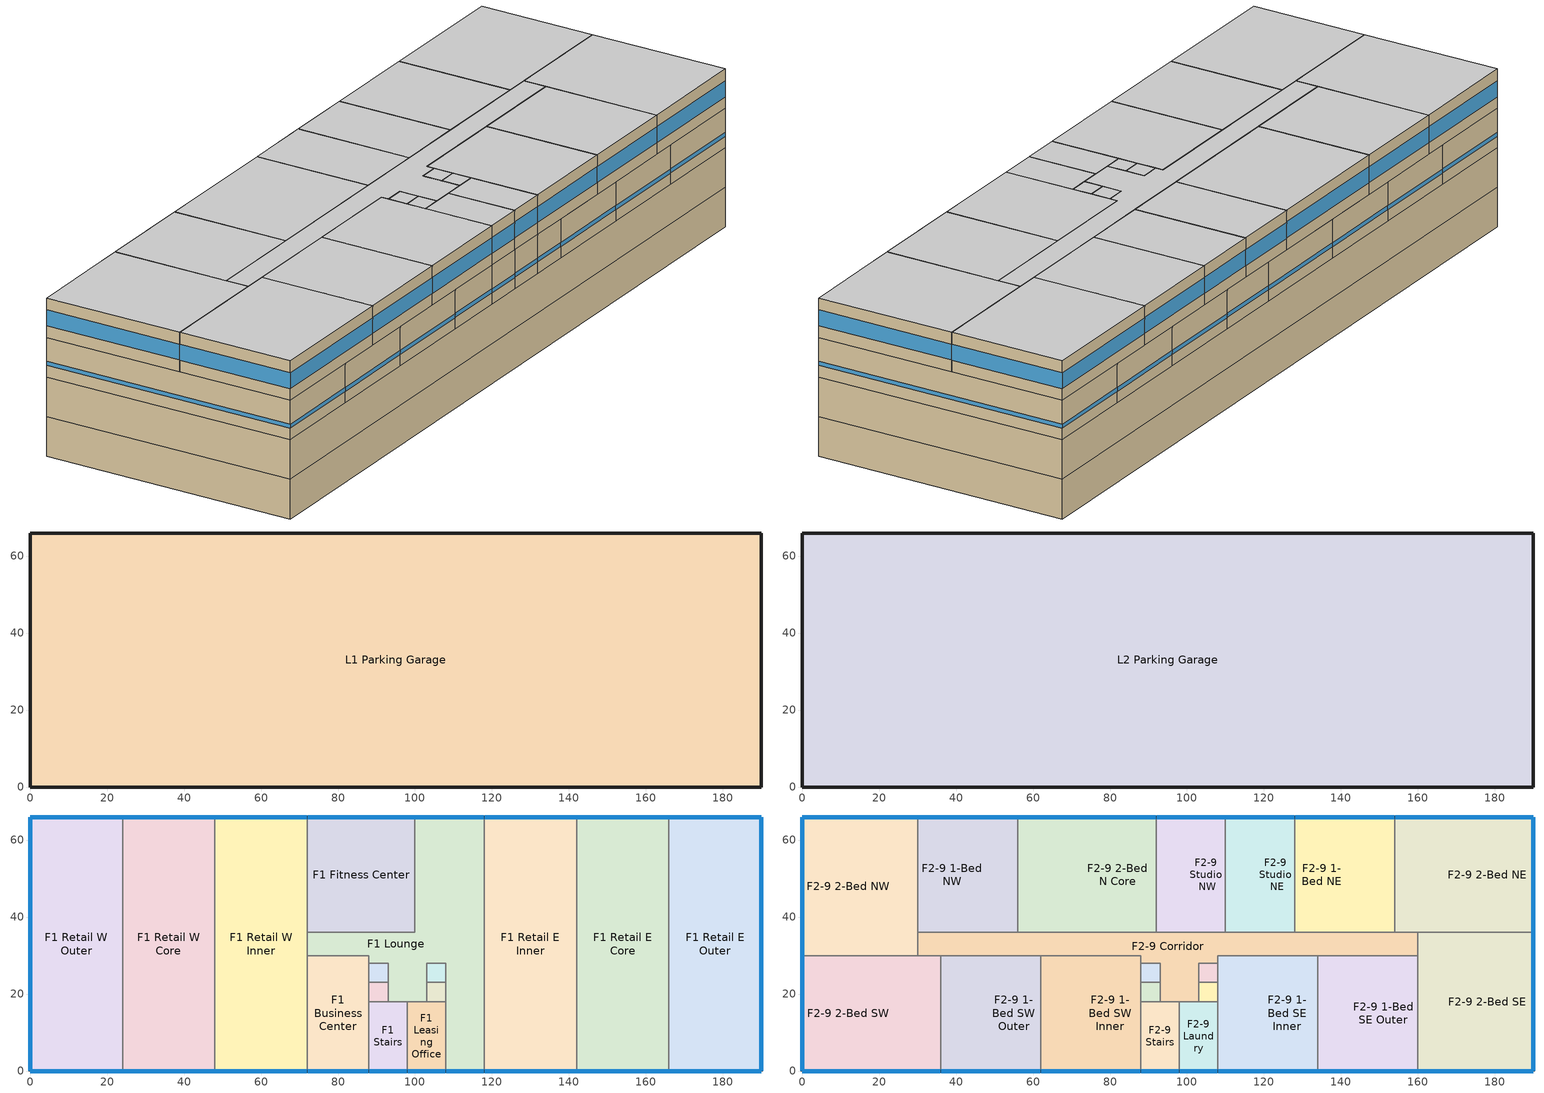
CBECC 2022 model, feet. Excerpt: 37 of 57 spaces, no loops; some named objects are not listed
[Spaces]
L1 Parking Garage
 floor ground (SlabOnOrBelowGrade): 190,66 190,0 0,0 0,66 z-20
 wall ground (BelowGradeWall): 190,0 190,66 0,66 0,0 190,0 z-20:-10
L2 Parking Garage
 floor to L1 Parking Garage (ParkingGarageInteriorFloor): 190,66 190,0 0,0 0,66 z-10
 wall ground (BelowGradeWall): 0,0 190,0 190,66 0,66 0,0 z-10:0
F1 Business Center
 floor to L2 Parking Garage (OtherFloor): 88,30 88,0 72,0 72,30 z0
 wall outside (NonResMetalFramedWall): 72,0 88,0 z0:10
 wall to F1 Lounge (MetalFrameWallInterior): 88,28 88,30 72,30 z0:10
 wall to F1 Elevator NW (MetalFrameWallInterior): 88,23 88,28 z0:10
 wall to F1 Elevator SW (MetalFrameWallInterior): 88,18 88,23 z0:10
 wall to F1 Stairs (MetalFrameWallInterior): 88,0 88,18 z0:10
 wall to F1 Retail W Inner (MetalFrameWallInterior): 72,30 72,0 z0:10
 window (Nonres Fixed Window): 72.08,0 87.92,0 z3:4.01
F1 Lounge
 floor to L2 Parking Garage (OtherFloor): 118,66 118,0 108,0 108,28 103,28 103,18 93,18 93,28 88,28 88,30 72,30 72,36 100,36 100,66 z0
 wall outside (NonResMetalFramedWall): 108,0 118,0 / 118,66 100,66 z0:10
 wall to F1 Elevator NE (MetalFrameWallInterior): 103,23 103,28 108,28 108,23 z0:10
 wall to F1 Elevator NW (MetalFrameWallInterior): 88,28 93,28 93,23 z0:10
 wall to F1 Elevator SE (MetalFrameWallInterior): 103,18 103,23 / 108,23 108,18 z0:10
 wall to F1 Elevator SW (MetalFrameWallInterior): 93,23 93,18 z0:10
 wall to F1 Fitness Center (MetalFrameWallInterior): 100,66 100,36 72,36 z0:10
 wall to F1 Leasing Office (MetalFrameWallInterior): 98,18 103,18 / 108,18 108,0 z0:10
 wall to F1 Stairs (MetalFrameWallInterior): 93,18 98,18 z0:10
 wall to F1 Retail W Inner (MetalFrameWallInterior): 72,36 72,30 z0:10
 wall to F1 Retail E Inner (MetalFrameWallInterior): 118,0 118,66 z0:10
 window (Nonres Fixed Window): 108.08,0 117.92,0 z3:4.02; 117.92,66 100.08,66 z3:4.01
F1 Elevator NW
 floor to L2 Parking Garage (OtherFloor): 93,28 93,23 88,23 88,28 z0
 wall to F1 Elevator SW (MetalFrameWallInterior): 88,23 93,23 z0:10
F1 Elevator SW
 floor to L2 Parking Garage (OtherFloor): 93,23 93,18 88,18 88,23 z0
 wall to F1 Stairs (MetalFrameWallInterior): 88,18 93,18 z0:10
F1 Stairs
 floor to L2 Parking Garage (OtherFloor): 98,18 98,0 88,0 88,18 z0
 wall outside (NonResMetalFramedWall): 88,0 98,0 z0:10
 wall to F1 Leasing Office (MetalFrameWallInterior): 98,0 98,18 z0:10
 window (Nonres Fixed Window): 88.08,0 97.92,0 z3:4.02
F1 Retail W Inner
 floor to L2 Parking Garage (OtherFloor): 72,66 72,0 48,0 48,66 z0
 wall outside (NonResMetalFramedWall): 72,66 48,66 / 48,0 72,0 z0:10
 wall to F1 Fitness Center (MetalFrameWallInterior): 72,36 72,66 z0:10
 wall to F1 Retail W Core (MetalFrameWallInterior): 48,66 48,0 z0:10
 window (Nonres Fixed Window): 71.92,66 48.08,66 / 48.08,0 71.92,0 z3:4.01
F1 Elevator NE
 floor to L2 Parking Garage (OtherFloor): 108,28 108,23 103,23 103,28 z0
 wall to F1 Elevator SE (MetalFrameWallInterior): 103,23 108,23 z0:10
F1 Elevator SE
 floor to L2 Parking Garage (OtherFloor): 108,23 108,18 103,18 103,23 z0
 wall to F1 Leasing Office (MetalFrameWallInterior): 103,18 108,18 z0:10
F1 Leasing Office
 floor to L2 Parking Garage (OtherFloor): 108,18 108,0 98,0 98,18 z0
 wall outside (NonResMetalFramedWall): 98,0 108,0 z0:10
 window (Nonres Fixed Window): 98.08,0 107.92,0 z3:4.02
F1 Fitness Center
 floor to L2 Parking Garage (OtherFloor): 100,66 100,36 72,36 72,66 z0
 wall outside (NonResMetalFramedWall): 100,66 72,66 z0:10
 window (Nonres Fixed Window): 99.92,66 72.08,66 z3:4.01
F1 Retail E Inner
 floor to L2 Parking Garage (OtherFloor): 142,66 142,0 118,0 118,66 z0
 wall outside (NonResMetalFramedWall): 142,66 118,66 / 118,0 142,0 z0:10
 wall to F1 Retail E Core (MetalFrameWallInterior): 142,0 142,66 z0:10
 window (Nonres Fixed Window): 141.92,66 118.08,66 / 118.08,0 141.92,0 z3:4.01
F1 Retail E Core
 floor to L2 Parking Garage (OtherFloor): 166,66 166,0 142,0 142,66 z0
 wall outside (NonResMetalFramedWall): 166,66 142,66 / 142,0 166,0 z0:10
 wall to F1 Retail E Outer (MetalFrameWallInterior): 166,0 166,66 z0:10
 window (Nonres Fixed Window): 165.92,66 142.08,66 / 142.08,0 165.92,0 z3:4.01
F1 Retail E Outer
 floor to L2 Parking Garage (OtherFloor): 190,66 190,0 166,0 166,66 z0
 wall outside (NonResMetalFramedWall): 166,0 190,0 190,66 166,66 z0:10
 window (Nonres Fixed Window): 189.92,66 166.08,66 / 166.08,0 189.92,0 z3:4.01; 190,0.08 190,65.92 z3:4
F1 Retail W Core
 floor to L2 Parking Garage (OtherFloor): 48,66 48,0 24,0 24,66 z0
 wall outside (NonResMetalFramedWall): 48,66 24,66 / 24,0 48,0 z0:10
 wall to F1 Retail W Outer (MetalFrameWallInterior): 24,66 24,0 z0:10
 window (Nonres Fixed Window): 47.92,66 24.08,66 / 24.08,0 47.92,0 z3:4.01
F1 Retail W Outer
 floor to L2 Parking Garage (OtherFloor): 24,66 24,0 0,0 0,66 z0
 wall outside (NonResMetalFramedWall): 24,66 0,66 0,0 24,0 z0:10
 window (Nonres Fixed Window): 0,65.92 0,0.08 z3:4; 23.92,66 0.08,66 / 0.08,0 23.92,0 z3:4.01
F2-9 1-Bed NE
 floor inside (TypicalFloorInterior): 154,66 154,36 142,36 142,66 z10; 142,66 142,36 128,36 128,66 z10
 wall outside (ResMetalFramedWall): 154,66 128,66 z10:20
 wall to F2-9 Studio NE (MetalFrameWallInterior): 128,66 128,36 z10:20
 wall to F2-9 2-Bed NE (MetalFrameWallInterior): 154,36 154,66 z10:20
 wall to F2-9 Corridor (MetalFrameWallInterior): 128,36 154,36 z10:20
 window (Res Fixed Window): 153.92,66 128.08,66 z13:17.03
 ceiling inside (IntCeiling): 154,36 154,66 128,66 128,36 z20
F2-9 Studio NE
 floor inside (TypicalFloorInterior): 118,66 118,36 110,36 110,66 z10; 128,66 128,36 118,36 118,66 z10
 wall outside (ResMetalFramedWall): 128,66 110,66 z10:20
 wall to F2-9 Corridor (MetalFrameWallInterior): 110,36 128,36 z10:20
 wall to F2-9 Studio NW (MetalFrameWallInterior): 110,66 110,36 z10:20
 window (Res Fixed Window): 127.92,66 110.08,66 z13:17.04
 ceiling inside (IntCeiling): 128,36 128,66 110,66 110,36 z20
F2-9 2-Bed NE
 floor inside (TypicalFloorInterior): 166,66 166,36 154,36 154,66 z10; 190,66 190,36 166,36 166,66 z10
 wall outside (ResMetalFramedWall): 190,36 190,66 154,66 z10:20
 wall to F2-9 2-Bed SE (MetalFrameWallInterior): 160,36 190,36 z10:20
 wall to F2-9 Corridor (MetalFrameWallInterior): 154,36 160,36 z10:20
 window (Res Fixed Window): 190,36.08 190,65.92 / 189.92,66 154.08,66 z13:17.02
 ceiling inside (IntCeiling): 190,36 190,66 154,66 154,36 z20
F2-9 Corridor
 floor inside (TypicalFloorInterior): 48,36 48,30 30,30 30,36 z10; 160,36 160,30 142,30 142,36 z10; 118,36 118,30 108,30 108,28 103,28 103,18 93,18 93,28 88,28 88,30 72,30 72,36 z10; 72,36 72,30 48,30 48,36 z10; 142,36 142,30 118,30 118,36 z10
 wall to F2-9 1-Bed NW (MetalFrameWallInterior): 56,36 30,36 z10:20
 wall to F2-9 1-Bed SE Inner (MetalFrameWallInterior): 108,28 108,30 134,30 z10:20
 wall to F2-9 1-Bed SE Outer (MetalFrameWallInterior): 134,30 160,30 z10:20
 wall to F2-9 1-Bed SW Inner (MetalFrameWallInterior): 62,30 88,30 88,28 z10:20
 wall to F2-9 1-Bed SW Outer (MetalFrameWallInterior): 36,30 62,30 z10:20
 wall to F2-9 2-Bed N Core (MetalFrameWallInterior): 92,36 56,36 z10:20
 wall to F2-9 2-Bed NW (MetalFrameWallInterior): 30,36 30,30 z10:20
 wall to F2-9 2-Bed SE (MetalFrameWallInterior): 160,30 160,36 z10:20
 wall to F2-9 2-Bed SW (MetalFrameWallInterior): 30,30 36,30 z10:20
 wall to F2-9 Elevator NE (MetalFrameWallInterior): 103,23 103,28 108,28 z10:20
 wall to F2-9 Elevator SW (MetalFrameWallInterior): 93,23 93,18 z10:20
 wall to F2-9 Studio NW (MetalFrameWallInterior): 110,36 92,36 z10:20
 wall to F2-9 Stairs (MetalFrameWallInterior): 93,18 98,18 z10:20
 wall to F2-9 Elevator NW (MetalFrameWallInterior): 88,28 93,28 93,23 z10:20
 wall to F2-9 Elevator SE (MetalFrameWallInterior): 103,18 103,23 z10:20
 wall to F2-9 Laundry (MetalFrameWallInterior): 98,18 103,18 z10:20
 ceiling inside (IntCeiling): 103,18 103,28 108,28 108,30 160,30 160,36 30,36 30,30 88,30 88,28 93,28 93,18 z20
F2-9 1-Bed NW
 floor inside (TypicalFloorInterior): 56,66 56,36 48,36 48,66 z10; 48,66 48,36 30,36 30,66 z10
 wall outside (ResMetalFramedWall): 56,66 30,66 z10:20
 wall to F2-9 2-Bed NW (MetalFrameWallInterior): 30,66 30,36 z10:20
 wall to F2-9 2-Bed N Core (MetalFrameWallInterior): 56,36 56,66 z10:20
 window (Res Fixed Window): 55.92,66 30.08,66 z13:17.03
 ceiling inside (IntCeiling): 56,36 56,66 30,66 30,36 z20
F2-9 2-Bed NW
 floor inside (TypicalFloorInterior): 30,66 30,30 24,30 24,66 z10; 24,66 24,30 0,30 0,66 z10
 wall outside (ResMetalFramedWall): 30,66 0,66 0,30 z10:20
 wall to F2-9 2-Bed SW (MetalFrameWallInterior): 0,30 30,30 z10:20
 window (Res Fixed Window): 0,65.92 0,30.08 / 29.92,66 0.08,66 z13:17.02
 ceiling inside (IntCeiling): 30,30 30,66 0,66 0,30 z20
F2-9 2-Bed N Core
 floor inside (TypicalFloorInterior): 92,66 92,36 72,36 72,66 z10; 72,66 72,36 56,36 56,66 z10
 wall outside (ResMetalFramedWall): 92,66 56,66 z10:20
 wall to F2-9 Studio NW (MetalFrameWallInterior): 92,36 92,66 z10:20
 window (Res Fixed Window): 91.92,66 56.08,66 z13:17.02
 ceiling inside (IntCeiling): 92,36 92,66 56,66 56,36 z20
F2-9 1-Bed SE Inner
 floor inside (TypicalFloorInterior): 134,30 134,0 118,0 118,30 z10; 118,30 118,0 108,0 108,30 z10
 wall outside (ResMetalFramedWall): 108,0 134,0 z10:20
 wall to F2-9 Elevator NE (MetalFrameWallInterior): 108,28 108,23 z10:20
 wall to F2-9 1-Bed SE Outer (MetalFrameWallInterior): 134,0 134,30 z10:20
 wall to F2-9 Elevator SE (MetalFrameWallInterior): 108,23 108,18 z10:20
 wall to F2-9 Laundry (MetalFrameWallInterior): 108,18 108,0 z10:20
 window (Res Fixed Window): 108.08,0 133.92,0 z13:17.03
 ceiling inside (IntCeiling): 134,0 134,30 108,30 108,0 z20
F2-9 Elevator NE
 floor inside (TypicalFloorInterior): 108,28 108,23 103,23 103,28 z10
 wall to F2-9 Elevator SE (MetalFrameWallInterior): 103,23 108,23 z10:20
 ceiling inside (IntCeiling): 108,23 108,28 103,28 103,23 z20
F2-9 1-Bed SE Outer
 floor inside (TypicalFloorInterior): 160,30 160,0 142,0 142,30 z10; 142,30 142,0 134,0 134,30 z10
 wall outside (ResMetalFramedWall): 134,0 160,0 z10:20
 wall to F2-9 2-Bed SE (MetalFrameWallInterior): 160,0 160,30 z10:20
 window (Res Fixed Window): 134.08,0 159.92,0 z13:17.03
 ceiling inside (IntCeiling): 160,0 160,30 134,30 134,0 z20
F2-9 Elevator SE
 floor inside (TypicalFloorInterior): 108,23 108,18 103,18 103,23 z10
 wall to F2-9 Laundry (MetalFrameWallInterior): 103,18 108,18 z10:20
 ceiling inside (IntCeiling): 108,18 108,23 103,23 103,18 z20
F2-9 Laundry
 floor inside (TypicalFloorInterior): 108,18 108,0 98,0 98,18 z10
 wall outside (ResMetalFramedWall): 98,0 108,0 z10:20
 wall to F2-9 Stairs (MetalFrameWallInterior): 98,18 98,0 z10:20
 window (Res Fixed Window): 98.08,0 107.92,0 z13:17.07
 ceiling inside (IntCeiling): 108,0 108,18 98,18 98,0 z20
F2-9 2-Bed SE
 floor inside (TypicalFloorInterior): 190,36 190,0 166,0 166,36 z10; 166,36 166,0 160,0 160,36 z10
 wall outside (ResMetalFramedWall): 160,0 190,0 190,36 z10:20
 window (Res Fixed Window): 160.08,0 189.92,0 / 190,0.08 190,35.92 z13:17.02
 ceiling inside (IntCeiling): 190,0 190,36 160,36 160,0 z20
F2-9 1-Bed SW Inner
 floor inside (TypicalFloorInterior): 88,30 88,0 72,0 72,30 z10; 72,30 72,0 62,0 62,30 z10
 wall outside (ResMetalFramedWall): 62,0 88,0 z10:20
 wall to F2-9 1-Bed SW Outer (MetalFrameWallInterior): 62,30 62,0 z10:20
 wall to F2-9 Stairs (MetalFrameWallInterior): 88,0 88,18 z10:20
 wall to F2-9 Elevator SW (MetalFrameWallInterior): 88,18 88,23 z10:20
 wall to F2-9 Elevator NW (MetalFrameWallInterior): 88,23 88,28 z10:20
 window (Res Fixed Window): 62.08,0 87.92,0 z13:17.03
 ceiling inside (IntCeiling): 88,0 88,30 62,30 62,0 z20
F2-9 1-Bed SW Outer
 floor inside (TypicalFloorInterior): 62,30 62,0 48,0 48,30 z10; 48,30 48,0 36,0 36,30 z10
 wall outside (ResMetalFramedWall): 36,0 62,0 z10:20
 wall to F2-9 2-Bed SW (MetalFrameWallInterior): 36,30 36,0 z10:20
 window (Res Fixed Window): 36.08,0 61.92,0 z13:17.03
 ceiling inside (IntCeiling): 62,0 62,30 36,30 36,0 z20
F2-9 Stairs
 floor inside (TypicalFloorInterior): 98,18 98,0 88,0 88,18 z10
 wall outside (ResMetalFramedWall): 88,0 98,0 z10:20
 wall to F2-9 Elevator SW (MetalFrameWallInterior): 93,18 88,18 z10:20
 window (Res Fixed Window): 88.08,0 97.92,0 z13:17.07
 ceiling inside (IntCeiling): 98,0 98,18 88,18 88,0 z20
F2-9 Elevator SW
 floor inside (TypicalFloorInterior): 93,23 93,18 88,18 88,23 z10
 wall to F2-9 Elevator NW (MetalFrameWallInterior): 93,23 88,23 z10:20
 ceiling inside (IntCeiling): 93,18 93,23 88,23 88,18 z20
F2-9 Elevator NW
 floor inside (TypicalFloorInterior): 93,28 93,23 88,23 88,28 z10
 ceiling inside (IntCeiling): 93,23 93,28 88,28 88,23 z20
F2-9 2-Bed SW
 floor inside (TypicalFloorInterior): 36,30 36,0 24,0 24,30 z10; 24,30 24,0 0,0 0,30 z10
 wall outside (ResMetalFramedWall): 0,30 0,0 36,0 z10:20
 window (Res Fixed Window): 0,29.92 0,0.08 / 0.08,0 35.92,0 z13:17.02
 ceiling inside (IntCeiling): 36,0 36,30 0,30 0,0 z20
F2-9 Studio NW
 floor inside (TypicalFloorInterior): 100,66 100,36 92,36 92,66 z10; 110,66 110,36 100,36 100,66 z10
 wall outside (ResMetalFramedWall): 110,66 92,66 z10:20
 window (Res Fixed Window): 109.92,66 92.08,66 z13:17.04
 ceiling inside (IntCeiling): 110,36 110,66 92,66 92,36 z20
[Proj]
High-Rise Mixed-Use (10-story): Ruleset=CA 2022 Nonresidential, Vers. 1.0 Alpha (T24N_2022.bin); GasType=NaturalGas; CliZn=ClimateZone9; WeatherStation=CTZ09S22A; HVACAutoSizing=0; RunTitle=High-Rise Mixed-Use (10-story); AnalysisType=Title24ProposedOnly
[Bldg]
Building 1: BldgAz=0; TotStoryCnt=12; AboveGrdStoryCnt=10
[Mat]
Gypsum Board - 1/2 in.: CodeCat=Bldg Board and Siding; CodeItem=Gypsum Board - 1/2 in.
Gypsum Board - 5/8 in.: CodeCat=Bldg Board and Siding; CodeItem=Gypsum Board - 5/8 in.
Stucco - 7/8 in.: CodeCat=Plastering Materials; CodeItem=Stucco - 7/8 in.
Carpet - 3/4 in.: CodeCat=Finish Materials; CodeItem=Carpet - 3/4 in.
Metal Deck - 1/16 in.: CodeCat=Bldg Board and Siding; CodeItem=Metal Deck - 1/16 in.
Air - Metal Wall Framing - 16 or 24 in. OC: CodeCat=Air; CodeItem=Air - Metal Wall Framing - 16 or 24 in. OC
Concrete - 140 lb/ft3 - 4 in.: CodeCat=Concrete; CodeItem=Concrete - 140 lb/ft3 - 4 in.
Concrete - 140 lb/ft3 - 10 in.: CodeCat=Concrete; CodeItem=Concrete - 140 lb/ft3 - 10 in.
Concrete - Solid Grout - 115 lb/ft3 - 8 in.: CodeCat=Masonry Units Solid; CodeItem=Concrete - Solid Grout - 115 lb/ft3 - 8 in.
Compliance Insulation R0.20: CodeCat=Insulation Board; CodeItem=Compliance Insulation R0.20
Compliance Insulation R7.10: CodeCat=Insulation Board; CodeItem=Compliance Insulation R7.10
Compliance Insulation R3.63: CodeCat=Insulation Board; CodeItem=Compliance Insulation R3.63
Plywood - 5/8 in.: CodeCat=Bldg Board and Siding; CodeItem=Plywood - 5/8 in.
Gypsum Board - 3/4 in.: CodeCat=Bldg Board and Siding; CodeItem=Gypsum Board - 3/4 in.
Compliance Insulation R9.40: CodeCat=Insulation Board; CodeItem=Compliance Insulation R9.40
Compliance Insulation R6.00: CodeCat=Insulation Board; CodeItem=Compliance Insulation R6.00
Compliance Insulation R12.00: CodeCat=Insulation Board; CodeItem=Compliance Insulation R12.00
MetalFrameWall16inOC R15.00: CodeCat=Composite; FrmMat=Metal; FrmConfig=Wall16inOC; FrmDepth=3_5In; CavityIns=11.25; CavityInsOpt=R-5
MetalFrameWall16inOC R13.00: CodeCat=Composite; FrmMat=Metal; FrmConfig=Wall16inOC; FrmDepth=3_5In; CavityIns=13; CavityInsOpt=R-13
[ConsAssm]
Name | CompatibleSurfType | SpecMthd | ExtRoughness | MatRef[1] | MatRef[2] | MatRef[3] | MatRef[4] | MatRef[5] | MatRef[6] | MatRef[7]
BelowGradeWall | UndergroundWall | Layers | Smooth | Concrete - Solid Grout - 115 lb/ft3 - 8 in.
SlabOnOrBelowGrade |  | Layers | Rough
ResMetalFramedWall |  | Layers | Smooth | Compliance Insulation R7.10 | Compliance Insulation R3.63 | Gypsum Board - 5/8 in. | Gypsum Board - 5/8 in. | MetalFrameWall16inOC R13.00 | Gypsum Board - 5/8 in. | Gypsum Board - 5/8 in.
MetalFrameWallInterior |  | Layers | MediumSmooth | Gypsum Board - 5/8 in. | MetalFrameWall16inOC R15.00 | Gypsum Board - 5/8 in.
OtherFloor |  | Layers | MediumSmooth | Concrete - 140 lb/ft3 - 10 in. | Compliance Insulation R9.40 | Compliance Insulation R6.00 | Plywood - 5/8 in. | Carpet - 3/4 in.
ParkingGarageInteriorFloor | InteriorFloor |  |  | Metal Deck - 1/16 in. | Concrete - 140 lb/ft3 - 10 in.
TypicalFloorInterior | InteriorFloor | Layers | MediumRough | Metal Deck - 1/16 in. | Concrete - 140 lb/ft3 - 4 in. | Carpet - 3/4 in.
IntCeiling | Ceiling |  |  | Gypsum Board - 3/4 in.
NonResMetalFramedWall | ExteriorWall | Layers | Smooth | Stucco - 7/8 in. | Compliance Insulation R12.00 | Compliance Insulation R0.20 | Compliance Insulation R0.20 | Air - Metal Wall Framing - 16 or 24 in. OC | Gypsum Board - 1/2 in.
[FenCons] VT=0.42
Name | FenProdType | SHGC | UFactor
Res Fixed Window | CurtainWall | 0.26 | 0.41
Nonres Fixed Window | FixedWindow | 0.25 | 0.36
[Story]
Name | Mult
Building Story Parking Garage L1; Building Story Parking Garage L2; Building Story Nonresidential
Building Story Residential Floors 2-9 | 8
[Spc]
L1 Parking Garage: Story=Building Story Parking Garage L1; CondgType=Unconditioned; ThrmlZnRef=Thermal Zone: L1 Parking Garage; Vol=125400; SpcFuncDefaultsRef=Parking; HasProcExh=1
L2 Parking Garage: Story=Building Story Parking Garage L2; CondgType=Unconditioned; ThrmlZnRef=Thermal Zone: L2 Parking Garage; Vol=125400; SpcFuncDefaultsRef=Parking; HasProcExh=1
F1 Business Center: Story=Building Story Nonresidential; ThrmlZnRef=Thermal Zone: F1 Business Center; Vol=4800; SpcFunc=Office Area (>250 square feet); SHWFluidSegRef=DHW Supply; OccSensorCtrl=1
F1 Elevator NE; F1 Elevator NW; F1 Elevator SE; F1 Elevator SW: Story=Building Story Nonresidential; CondgType=IndirectlyConditioned; ThrmlZnRef=Thermal Zone: F1 Lounge; Vol=250; SpcFuncDefaultsRef=Elevator
F1 Fitness Center: Story=Building Story Nonresidential; ThrmlZnRef=Thermal Zone: F1 Fitness Center; Vol=8400; SpcFunc=Exercise/Fitness Center and Gymnasium Areas; SHWFluidSegRef=DHW Supply
F1 Leasing Office: Story=Building Story Nonresidential; ThrmlZnRef=Thermal Zone: F1 Leasing Office; Vol=1800; SpcFunc=Office Area (<250 square feet); SHWFluidSegRef=DHW Supply; OccSensorCtrl=1
F1 Lounge: Story=Building Story Nonresidential; ThrmlZnRef=Thermal Zone: F1 Lounge; Vol=12560; SpcFunc=Lounge, Breakroom, or Waiting Area; SHWFluidSegRef=DHW Supply; SecSide100PctControlled=1
F1 Retail E Core; F1 Retail E Inner: Story=Building Story Nonresidential; ThrmlZnRef=Thermal Zone: F1 Retail E Core; Vol=15840; SpcFuncDefaultsRef=Retail; SecSide100PctControlled=1
F1 Retail E Outer: Story=Building Story Nonresidential; ThrmlZnRef=Thermal Zone: F1 Retail E Outer; Vol=15840; SpcFuncDefaultsRef=Retail; SecSide100PctControlled=1
F1 Retail W Core; F1 Retail W Inner: Story=Building Story Nonresidential; ThrmlZnRef=Thermal Zone: F1 Retail W Core; Vol=15840; SpcFuncDefaultsRef=Retail; SecSide100PctControlled=1
F1 Retail W Outer: Story=Building Story Nonresidential; ThrmlZnRef=Thermal Zone: F1 Retail W Outer; Vol=15840; SpcFuncDefaultsRef=Retail; SecSide100PctControlled=1
F1 Stairs: Story=Building Story Nonresidential; CondgType=IndirectlyConditioned; ThrmlZnRef=Thermal Zone: F1 Lounge; Vol=1800; SpcFunc=Stairwell; OccSensorCtrl=1
F2-9 1-Bed NE: Story=Building Story Residential Floors 2-9; ThrmlZnRef=Thermal Zone: F2-9 1-Bed N; Vol=7800; SpcFuncDefaultsRef=Residential; RecptPwrDens=0.39; GasEqpPwrDens=1.05; ProcElecPwrDens=0.04; ProcElecSchRef=ResidentialLivingReceptacle; ProcElecLatFrac=0.12; ProcGasPwrDens=1.63; ProcGasSchRef=ResidentialLivingGasEquip; ProcGasLatFrac=0.15; ProcGasLostFrac=0.7; DwellingUnitTypeCnt[2]=1; ResSpcDHWFeaturesRef[2]=F2-9 1-Bed NE rsd1
F2-9 1-Bed NW: Story=Building Story Residential Floors 2-9; ThrmlZnRef=Thermal Zone: F2-9 1-Bed N; Vol=7800; SpcFuncDefaultsRef=Residential; RecptPwrDens=0.39; GasEqpPwrDens=1.05; ProcElecPwrDens=0.04; ProcElecSchRef=ResidentialLivingReceptacle; ProcElecLatFrac=0.12; ProcGasPwrDens=1.63; ProcGasSchRef=ResidentialLivingGasEquip; ProcGasLatFrac=0.15; ProcGasLostFrac=0.7; DwellingUnitTypeCnt[2]=1; ResSpcDHWFeaturesRef[2]=F2-9 1-Bed NW rsd1
F2-9 1-Bed SE Inner: Story=Building Story Residential Floors 2-9; ThrmlZnRef=Thermal Zone: F2-9 1-Bed SE; Vol=7800; SpcFuncDefaultsRef=Residential; RecptPwrDens=0.39; GasEqpPwrDens=1.05; ProcElecPwrDens=0.04; ProcElecSchRef=ResidentialLivingReceptacle; ProcElecLatFrac=0.12; ProcGasPwrDens=1.63; ProcGasSchRef=ResidentialLivingGasEquip; ProcGasLatFrac=0.15; ProcGasLostFrac=0.7; DwellingUnitTypeCnt[2]=1; ResSpcDHWFeaturesRef[2]=F2-9 1-Bed SE Inner rsd1
F2-9 1-Bed SE Outer: Story=Building Story Residential Floors 2-9; ThrmlZnRef=Thermal Zone: F2-9 1-Bed SE; Vol=7800; SpcFuncDefaultsRef=Residential; RecptPwrDens=0.39; GasEqpPwrDens=1.05; ProcElecPwrDens=0.04; ProcElecSchRef=ResidentialLivingReceptacle; ProcElecLatFrac=0.12; ProcGasPwrDens=1.63; ProcGasSchRef=ResidentialLivingGasEquip; ProcGasLatFrac=0.15; ProcGasLostFrac=0.7; DwellingUnitTypeCnt[2]=1; ResSpcDHWFeaturesRef[2]=F2-9 1-Bed SE Outer rsd1
F2-9 1-Bed SW Inner: Story=Building Story Residential Floors 2-9; ThrmlZnRef=Thermal Zone: F2-9 1-Bed SW; Vol=7800; SpcFuncDefaultsRef=Residential; RecptPwrDens=0.39; GasEqpPwrDens=1.05; ProcElecPwrDens=0.04; ProcElecSchRef=ResidentialLivingReceptacle; ProcElecLatFrac=0.12; ProcGasPwrDens=1.63; ProcGasSchRef=ResidentialLivingGasEquip; ProcGasLatFrac=0.15; ProcGasLostFrac=0.7; DwellingUnitTypeCnt[2]=1; ResSpcDHWFeaturesRef[2]=F2-9 1-Bed SW Inner rsd1
F2-9 1-Bed SW Outer: Story=Building Story Residential Floors 2-9; ThrmlZnRef=Thermal Zone: F2-9 1-Bed SW; Vol=7800; SpcFuncDefaultsRef=Residential; RecptPwrDens=0.39; GasEqpPwrDens=1.05; ProcElecPwrDens=0.04; ProcElecSchRef=ResidentialLivingReceptacle; ProcElecLatFrac=0.12; ProcGasPwrDens=1.63; ProcGasSchRef=ResidentialLivingGasEquip; ProcGasLatFrac=0.15; ProcGasLostFrac=0.7; DwellingUnitTypeCnt[2]=1; ResSpcDHWFeaturesRef[2]=F2-9 1-Bed SW Outer rsd1
F2-9 2-Bed N Core: Story=Building Story Residential Floors 2-9; ThrmlZnRef=Thermal Zone: F2-9 2-Bed N Core; Vol=10800; SpcFuncDefaultsRef=Residential; RecptPwrDens=0.33; GasEqpPwrDens=0.79; ProcElecPwrDens=0.03; ProcElecSchRef=ResidentialLivingReceptacle; ProcElecLatFrac=0.12; ProcGasPwrDens=1.52; ProcGasSchRef=ResidentialLivingGasEquip; ProcGasLatFrac=0.15; ProcGasLostFrac=0.7; DwellingUnitTypeCnt[3]=1; ResSpcDHWFeaturesRef[3]=F2-9 2-Bed N Core rsd2
F2-9 2-Bed NE: Story=Building Story Residential Floors 2-9; ThrmlZnRef=Thermal Zone: F2-9 2-Bed NE; Vol=10800; SpcFuncDefaultsRef=Residential; RecptPwrDens=0.33; GasEqpPwrDens=0.79; ProcElecPwrDens=0.03; ProcElecSchRef=ResidentialLivingReceptacle; ProcElecLatFrac=0.12; ProcGasPwrDens=1.52; ProcGasSchRef=ResidentialLivingGasEquip; ProcGasLatFrac=0.15; ProcGasLostFrac=0.7; DwellingUnitTypeCnt[3]=1; ResSpcDHWFeaturesRef[3]=F2-9 2-Bed NE rsd2
F2-9 2-Bed NW: Story=Building Story Residential Floors 2-9; ThrmlZnRef=Thermal Zone: F2-9 2-Bed NW; Vol=10800; SpcFuncDefaultsRef=Residential; RecptPwrDens=0.33; GasEqpPwrDens=0.79; ProcElecPwrDens=0.03; ProcElecSchRef=ResidentialLivingReceptacle; ProcElecLatFrac=0.12; ProcGasPwrDens=1.52; ProcGasSchRef=ResidentialLivingGasEquip; ProcGasLatFrac=0.15; ProcGasLostFrac=0.7; DwellingUnitTypeCnt[3]=1; ResSpcDHWFeaturesRef[3]=F2-9 2-Bed NW rsd2
F2-9 2-Bed SE: Story=Building Story Residential Floors 2-9; ThrmlZnRef=Thermal Zone: F2-9 2-Bed SE; Vol=10800; SpcFuncDefaultsRef=Residential; RecptPwrDens=0.33; GasEqpPwrDens=0.79; ProcElecPwrDens=0.03; ProcElecSchRef=ResidentialLivingReceptacle; ProcElecLatFrac=0.12; ProcGasPwrDens=1.52; ProcGasSchRef=ResidentialLivingGasEquip; ProcGasLatFrac=0.15; ProcGasLostFrac=0.7; DwellingUnitTypeCnt[3]=1; ResSpcDHWFeaturesRef[3]=F2-9 2-Bed SE rsd2
F2-9 2-Bed SW: Story=Building Story Residential Floors 2-9; ThrmlZnRef=Thermal Zone: F2-9 2-Bed SW; Vol=10800; SpcFuncDefaultsRef=Residential; RecptPwrDens=0.33; GasEqpPwrDens=0.79; ProcElecPwrDens=0.03; ProcElecSchRef=ResidentialLivingReceptacle; ProcElecLatFrac=0.12; ProcGasPwrDens=1.52; ProcGasSchRef=ResidentialLivingGasEquip; ProcGasLatFrac=0.15; ProcGasLostFrac=0.7; DwellingUnitTypeCnt[3]=1; ResSpcDHWFeaturesRef[3]=F2-9 2-Bed SW rsd2
F2-9 Corridor: Story=Building Story Residential Floors 2-9; ThrmlZnRef=Thermal Zone: F2-9 Corridor; Vol=9200; SpcFunc=Corridor Area; SHWFluidSegRef=DHW Supply; OccSensorCtrl=1
F2-9 Elevator NE; F2-9 Elevator NW; F2-9 Elevator SE; F2-9 Elevator SW: Story=Building Story Residential Floors 2-9; CondgType=IndirectlyConditioned; ThrmlZnRef=Thermal Zone: F2-9 Corridor; Vol=250; SpcFuncDefaultsRef=Elevator
F2-9 Laundry: Story=Building Story Residential Floors 2-9; ThrmlZnRef=Thermal Zone: F2-9 Laundry; Vol=1800; SpcFunc=Laundry Area; SHWFluidSegRef=DHW Supply
F2-9 Stairs: Story=Building Story Residential Floors 2-9; CondgType=IndirectlyConditioned; ThrmlZnRef=Thermal Zone: F2-9 Corridor; Vol=1800; SpcFunc=Stairwell; SHWFluidSegRef=DHW Supply; OccSensorCtrl=1
F2-9 Studio NE: Story=Building Story Residential Floors 2-9; ThrmlZnRef=Thermal Zone: F2-9 Studio N; Vol=5400; SpcFuncDefaultsRef=Residential; RecptPwrDens=0.52; GasEqpPwrDens=1.4; ProcElecPwrDens=0.04; ProcElecSchRef=ResidentialLivingReceptacle; ProcElecLatFrac=0.12; ProcGasPwrDens=1.94; ProcGasSchRef=ResidentialLivingGasEquip; ProcGasLatFrac=0.15; ProcGasLostFrac=0.7; DwellingUnitTypeCnt[1]=1; ResSpcDHWFeaturesRef[1]=F2-9 Studio NE rsd0
F2-9 Studio NW: Story=Building Story Residential Floors 2-9; ThrmlZnRef=Thermal Zone: F2-9 Studio N; Vol=5400; SpcFuncDefaultsRef=Residential; RecptPwrDens=0.52; GasEqpPwrDens=1.4; ProcElecPwrDens=0.04; ProcElecSchRef=ResidentialLivingReceptacle; ProcElecLatFrac=0.12; ProcGasPwrDens=1.94; ProcGasSchRef=ResidentialLivingGasEquip; ProcGasLatFrac=0.15; ProcGasLostFrac=0.7; DwellingUnitTypeCnt[1]=1; ResSpcDHWFeaturesRef[1]=F2-9 Studio NW rsd0
[ThrmlZn]
Name | Type | VentSysRef | VentSrc | PriAirCondgSysRef[1] | HVACZnCnt | HasUnknownHVAC | PriAirCondgSysPriority[1] | VentSysPriority
Thermal Zone: L1 Parking Garage | Unconditioned | L1 Parking Garage Exhaust | Forced
Thermal Zone: L2 Parking Garage | Unconditioned | L2 Parking Garage Exhaust | Forced
Thermal Zone: F1 Business Center; Thermal Zone: F1 Fitness Center; Thermal Zone: F1 Leasing Office; Thermal Zone: F1 Lounge |  |  |  | BaseAirSys6
Thermal Zone: F1 Retail E Core |  |  |  | BaseAirSys6 | 2 | 0
Thermal Zone: F1 Retail E Outer; Thermal Zone: F1 Retail W Outer |  |  |  | BaseAirSys6 |  | 0
Thermal Zone: F1 Retail W Core |  |  |  |  | 2 | 0
Thermal Zone: F2-9 1-Bed N |  | Bal F2-9 1-Bed N |  | ZnSys F2-9 1-Bed N | 2 |  | 2 | 1
Thermal Zone: F2-9 1-Bed SE |  | Bal F2-9 1-Bed SE |  | ZnSys F2-9 1-Bed SE | 2 |  | 2 | 1
Thermal Zone: F2-9 1-Bed SW |  | Bal F2-9 1-Bed SW |  | ZnSys F2-9 1-Bed SW | 2 |  | 2 | 1
Thermal Zone: F2-9 2-Bed N Core |  | Bal F2-9 2-Bed N Core |  | ZnSys F2-9 2-Bed N Core |  |  | 2 | 1
Thermal Zone: F2-9 2-Bed NE |  | Bal F2-9 2-Bed NE |  | ZnSys F2-9 2-Bed NE | 1 |  | 2 | 1
Thermal Zone: F2-9 2-Bed NW |  | Bal F2-9 2-Bed NW |  | ZnSys F2-9 2-Bed NW | 1 |  | 2 | 1
Thermal Zone: F2-9 2-Bed SE |  | Bal F2-9 2-Bed SE |  | ZnSys F2-9 2-Bed SE | 1 |  | 2 | 1
Thermal Zone: F2-9 2-Bed SW |  | Bal F2-9 2-Bed SW |  | ZnSys F2-9 2-Bed SW | 1 |  | 2 | 1
Thermal Zone: F2-9 Corridor |  | Bal F2-9 Corridor |  | ZnSys F2-9 Corridor |  |  | 2 | 1
Thermal Zone: F2-9 Laundry |  | Bal F2-9 Laundry |  | ZnSys F2-9 Laundry |  |  | 2 | 1
Thermal Zone: F2-9 Studio N |  | Bal F2-9 Studio N |  | ZnSys F2-9 Studio N | 2 |  | 2 | 1
[ZnSys] Type=VentilationOnly; ExhSysType=Balanced
Name | Cnt
Bal F10 1-Bed N; Bal F10 1-Bed SE; Bal F10 1-Bed SW; Bal F10 Studio N | 2
Bal F2-9 1-Bed N; Bal F2-9 1-Bed SE; Bal F2-9 1-Bed SW; Bal F2-9 Studio N | 16
Bal F10 2-Bed N Core; Bal F10 2-Bed NE; Bal F10 2-Bed NW; Bal F10 2-Bed SE; Bal F10 2-Bed SW; Bal F10 Laundry; Bal F10 Corridor | 1
Bal F2-9 2-Bed N Core; Bal F2-9 2-Bed NE; Bal F2-9 2-Bed NW; Bal F2-9 2-Bed SE; Bal F2-9 2-Bed SW; Bal F2-9 Laundry; Bal F2-9 Corridor | 8
[ResDHWSys]
Residential DHW System: CentralSys=1; DistType=Demand Control (Standard Design for new construction); SysStoryCnt=9; AnnualSolFrac=0.2; WtrHtrTankVol=400
[ResWtrHtr]
Res Gas Water Heater: InpRating=187000; UEF=0.57; TankVol=266.67; StdbyLossFrac=0.02; ThrmlEff=0.8; Cnt=3
[SpcFuncDefaults]
Name | SpcFunc | VentSpcFunc | SHWFluidSegRef | ResDHWSysRef
Elevator | Electrical, Mechanical, Telephone Rooms | General - Unoccupied | DHW Supply
Retail | Retail Sales Area (Retail Merchandise Sales) |  | DHW Supply
Residential | High-Rise Residential Living Spaces |  |  | Residential DHW System
Parking | Parking Garage Area (Parking Zone)
[Sch] Type=Fraction; EndMonth[1]=12; EndDay[1]=31
Name | SchWeekRef[1]
ResidentialLivingReceptacle | ResidentialLivingReceptacleWk
ResidentialLivingGasEquip | ResidentialLivingGasEquipWk
[SchWeek] Type=Fraction; SchDayClgDDRef=OnDay; SchDayHtgDDRef=OffDay
Name | SchDaySunRef | SchDayMonRef | SchDayTueRef | SchDayWedRef | SchDayThuRef | SchDayFriRef | SchDaySatRef | SchDayHolRef
ResidentialLivingReceptacleWk | ResidentialLivingReceptacleSun | ResidentialLivingReceptacleWD | ResidentialLivingReceptacleWD | ResidentialLivingReceptacleWD | ResidentialLivingReceptacleWD | ResidentialLivingReceptacleWD | ResidentialLivingReceptacleSat | ResidentialLivingReceptacleSun
ResidentialLivingGasEquipWk | ResidentialLivingGasEquipSun | ResidentialLivingGasEquipWD | ResidentialLivingGasEquipWD | ResidentialLivingGasEquipWD | ResidentialLivingGasEquipWD | ResidentialLivingGasEquipWD | ResidentialLivingGasEquipSat | ResidentialLivingGasEquipSun
[SchDay] Type=Fraction
Name | Hr
ResidentialLivingReceptacleSun; ResidentialLivingReceptacleSat | ( 0.54, 0.5, 0.47, 0.47, 0.45, 0.48, 0.55, 0.59, 0.56, 0.54, 0.55, 0.55, 0.54, 0.56, 0.59, 0.62, 0.7, 0.8, 0.85, 0.86, 0.87, 0.86, 0.77, 0.65 )
ResidentialLivingReceptacleWD | ( 0.54, 0.49, 0.47, 0.47, 0.44, 0.49, 0.55, 0.59, 0.55, 0.53, 0.54, 0.53, 0.53, 0.55, 0.58, 0.61, 0.71, 0.82, 0.87, 0.87, 0.88, 0.86, 0.77, 0.65 )
OnDay | ( 1, 1, 1, 1, 1, 1, 1, 1, 1, 1, 1, 1, 1, 1, 1, 1, 1, 1, 1, 1, 1, 1, 1, 1 )
OffDay | ( 0, 0, 0, 0, 0, 0, 0, 0, 0, 0, 0, 0, 0, 0, 0, 0, 0, 0, 0, 0, 0, 0, 0, 0 )
ResidentialLivingGasEquipSun; ResidentialLivingGasEquipSat | ( 0.02, 0.02, 0.01, 0.01, 0.01, 0.02, 0.04, 0.12, 0.21, 0.21, 0.2, 0.24, 0.28, 0.26, 0.28, 0.3, 0.4, 0.62, 0.57, 0.32, 0.14, 0.06, 0.04, 0.02 )
ResidentialLivingGasEquipWD | ( 0.02, 0.02, 0.02, 0.02, 0.02, 0.06, 0.08, 0.11, 0.12, 0.1, 0.09, 0.13, 0.16, 0.15, 0.16, 0.23, 0.5, 0.84, 0.79, 0.43, 0.18, 0.09, 0.05, 0.04 )
